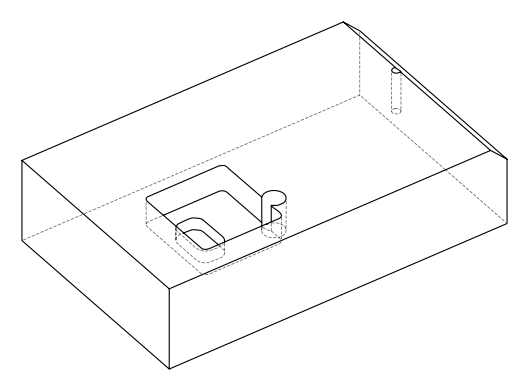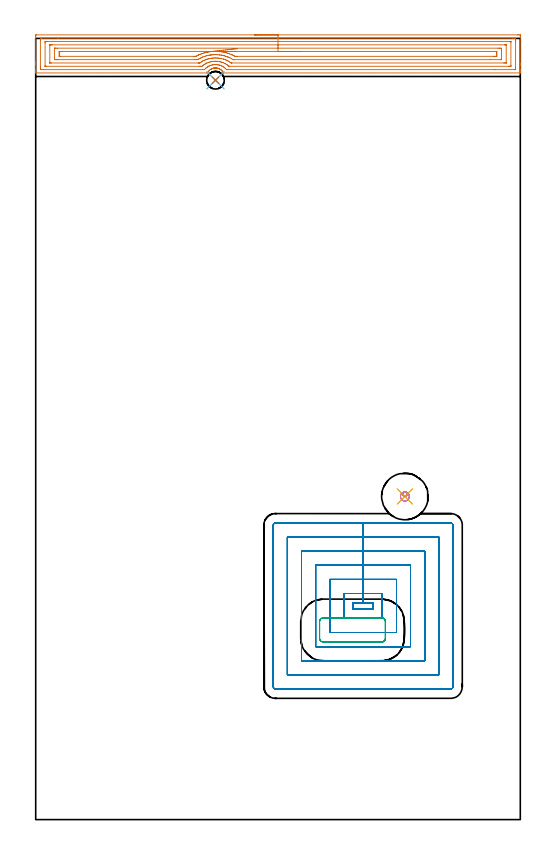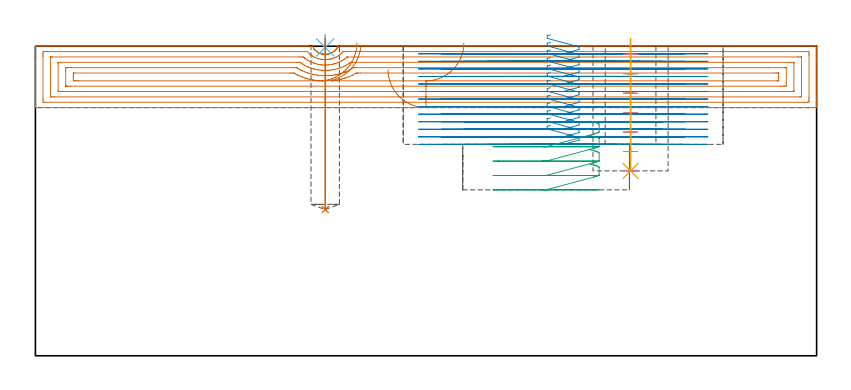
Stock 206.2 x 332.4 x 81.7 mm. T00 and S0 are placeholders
(PLAN: 7 operations, 5 tool changes, 41.9 min)
(1 AREA_MILL | FG_CHAMFER_SURFACE | UGT0205_001 | 10.35 min | 27060 mm3)
(2 MILL_RECTANGULAR_POCKET | POCKET_RECTANGULAR_STRAIGHT | NXT0201_009 | Follow Part, ap 2, ae 75% | 29.63 min | 171330 mm3)
(3 MILL_RECTANGULAR_POCKET_1 | POCKET_RECTANGULAR_STRAIGHT_1 | UGT0201_008 | Follow Part, ap 4, ae 75% | 1.03 min | 12886 mm3)
(4 MILL_BLIND_HOLE_FROM_SOLID_MATERIAL | STEP1POCKET | UGT0201_008 | Spiral | 0.51 min | 9523 mm3)
(5 BORE_BLIND_HOLE | STEP1POCKET | UGT0332_076 | 0.14 min | 0 mm3)
(6 SPOT_DRILL | STEP1POCKET_1 | NXT0321_9005460120000 | 0.03 min | 17 mm3)
(7 DRILL_BLIND_HOLE_INTO_CENTER | STEP1POCKET_1 | NXT0301_046 | 0.18 min | 1844 mm3)
(TOOL UGT0205_001 | Chamfer Mill 20 x 3 x 45 deg. | D20 FL50 Z2)
(TOOL NXT0201_009 | ENDMILL 8mm [2P460-0800-NA 1630] | D8 FL26 Z6)
(TOOL UGT0201_008 | End Mill 16 mm | D16 FL32 Z4)
(TOOL UGT0332_076 | 19.75 mm Rough Boring Bar | D19.75)
(TOOL NXT0321_9005460120000 | NC Spot Drill, 142deg, 12mm, Carbide, Uncoated | D12 PA142 FL30 Z2)
(TOOL NXT0301_046 | Carbide Drill 7.5mm [860.1-0750-038A1-MM 2214] | D7.5 PA140 FL53 Z2)
(OP 1 AREA_MILL)
G17 G21 G94 G90
T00 M6
G54
G17 G0 G90 X93.1 Y333.9 S1061 M3
G43 Z91.7 H0
Z75.5
G94 G1 X93.138 Z74.628 F250.
X93.252 Z73.764
X93.441 Z72.912
X93.703 Z72.08
X94.037 Z71.274
X94.44 Z70.5
X94.908 Z69.764
X95.44 Z69.072
X96.029 Z68.429
X96.672 Z67.84
X97.364 Z67.309
X98.1 Z66.84
X98.874 Z66.437
X99.68 Z66.103
X100.512 Z65.841
X101.364 Z65.652
X102.228 Z65.538
X103.1 Z65.5
X205.059
X205.609 Y333.899 Z65.501
X206.154 Y333.894 Z65.504
X206.192 Y333.891 Z65.506
X206.197 Y333.351 Z66.046
X206.2 Y332.763 Z66.634
Y321.802 Z77.592
Y321.202 Z78.195
Y320.914 Z78.483
Y319.137 Z80.258
Y318.56 Z80.839
Y318.056 Z81.343
Y317.734 Z81.657
X206.191 Y317.703 Z81.688
X206.055 Y317.7 Z81.7
X79.924
X79.9 Y317.706 Z81.692
X79.882 Y317.723 Z81.674
X79.831 Y317.815 Z81.585
X79.751 Y317.962 Z81.437
X79.672 Y318.095 Z81.303
X79.586 Y318.221 Z81.177
X79.478 Y318.367 Z81.031
X79.407 Y318.463 Z80.934
X79.333 Y318.552 Z80.844
X79.199 Y318.693 Z80.701
X79.146 Y318.749 Z80.647
X79.058 Y318.832 Z80.567
X78.947 Y318.935 Z80.464
X78.901 Y318.972 Z80.428
X78.735 Y319.104 Z80.295
X78.513 Y319.26 Z80.138
X78.359 Y319.352 Z80.047
X78.201 Y319.438 Z79.961
X78.005 Y319.523 Z79.875
X77.913 Y319.563 Z79.835
X77.695 Y319.639 Z79.755
X77.619 Y319.667 Z79.729
X77.25 Y319.757 Z79.638
X77.175 Y319.776 Z79.621
X76.953 Y319.804 Z79.592
X76.804 Y319.821 Z79.571
X76.731 Y319.831 Z79.563
X76.725 Y319.832 Z79.562
X76.656 Y319.83 Z79.559
X76.572 Y319.828 Z79.554
X76.507
X76.43 Y319.83 Z79.558
X76.428
X76.358
X76.277 Y319.832 Z79.562
X75.913 Y319.787 Z79.608
X75.843 Y319.78 Z79.619
X75.831 Y319.779 Z79.62
X75.467 Y319.689 Z79.708
X75.377 Y319.667 Z79.73
X75.155 Y319.594 Z79.803
X75.021 Y319.539 Z79.857
X74.937 Y319.505 Z79.893
X74.825 Y319.451 Z79.949
X74.8 Y319.438 Z79.962
X74.576 Y319.301 Z80.098
X74.41 Y319.2 Z80.2
X74.043 Y318.928 Z80.472
X73.85 Y318.747 Z80.653
X73.673 Y318.554 Z80.845
X73.391 Y318.177 Z81.223
X73.148 Y317.776 Z81.621
X73.102 Y317.705 Z81.691
X72.793 Y317.7 Z81.7
X0.145
X0.01 Y317.703 Z81.688
X0.007 Y317.732 Z81.659
X0. Y318.057 Z81.342
Y318.56 Z80.839
Y319.137 Z80.258
Y321.202 Z78.195
Y321.802 Z77.592
Y322.391 Z77.005
Y333.351 Z66.046
X0.002 Y333.654 Z65.743
X0.01 Y333.892 Z65.505
X0.249 Y333.899 Z65.499
X103.1 Y333.9 Z65.5
Y332.486 Z66.914
X202.912
X203.805 Y332.485 Z66.915
X203.827 Y332.484 Z66.916
X204.19 Y332.463 Z66.937
X204.197 Y332.094 Z67.306
X204.199 Y331.575 Z67.825
X204.2 Y331.203 Z68.197
X204.199 Y320.025 Z79.375
X204.198 Y319.656 Z79.744
X204.19 Y319.137 Z80.263
X203.848 Y319.116 Z80.284
X203.827 Y319.115 Z80.285
X195.437 Y319.114 Z80.286
X81.729 Y319.115 Z80.285
X81.707
X81.178 Y319.137 Z80.263
X80.815 Y319.518 Z79.882
X80.553 Y319.767 Z79.633
X80.24 Y320.025 Z79.375
X79.924 Y320.254 Z79.146
X79.369 Y320.579 Z78.821
X79.033 Y320.73 Z78.67
X78.548 Y320.914 Z78.486
X78.141 Y321.03 Z78.37
X77.983 Y321.071 Z78.329
X77.568 Y321.157 Z78.243
X77.25 Y321.198 Z78.202
X76.928 Y321.235 Z78.165
X76.358 Y321.243 Z78.157
X76.039 Y321.232 Z78.168
X75.467 Y321.163 Z78.237
X75.254 Y321.126 Z78.274
X74.576 Y320.961 Z78.439
X74.539 Y320.95 Z78.45
X74.43 Y320.914 Z78.486
X73.809 Y320.665 Z78.735
X73.684 Y320.604 Z78.796
X73.317 Y320.392 Z79.008
X73.12 Y320.271 Z79.129
X72.793 Y320.049 Z79.351
X72.779 Y320.039 Z79.361
X72.761 Y320.025 Z79.375
X72.436 Y319.758 Z79.642
X72.299 Y319.63 Z79.77
X71.835 Y319.137 Z80.263
X71.032 Y319.115 Z80.285
X71.01
X3.288 Y319.114 Z80.286
X2.395 Y319.115 Z80.285
X2.373 Y319.116 Z80.284
X2.01 Y319.137 Z80.263
X2.003 Y319.506 Z79.894
X2.001 Y320.025 Z79.375
X2. Y320.397 Z79.003
X2.001 Y331.575 Z67.825
X2.002 Y331.944 Z67.456
X2.01 Y332.463 Z66.937
X2.352 Y332.484 Z66.916
X2.373 Y332.485 Z66.915
X9.483 Y332.486 Z66.914
X103.1
Y331.071 Z68.329
X201.658
X202.044 Y331.069 Z68.331
X202.171 Y331.066 Z68.334
X202.186 Y331.065 Z68.335
X202.19 Y331.028 Z68.372
X202.196 Y330.945 Z68.455
X202.199 Y330.842 Z68.558
Y320.914 Z78.486
X202.198 Y320.761 Z78.639
X202.19 Y320.603 Z78.797
X202.18 Y320.535 Z78.865
X202.14 Y320.533 Z78.867
X202.044 Y320.531 Z78.869
X201.539 Y320.529 Z78.871
X201.153
X82.469
X82.366 Y320.53 Z78.87
X82.298 Y320.533 Z78.867
X82.262 Y320.536 Z78.864
X82.239 Y320.554 Z78.846
X81.804 Y320.914 Z78.486
X81.707 Y320.991 Z78.409
X81.41 Y321.209 Z78.191
X80.815 Y321.566 Z77.834
X80.377 Y321.802 Z77.598
X79.924 Y321.996 Z77.404
X79.607 Y322.118 Z77.282
X79.033 Y322.3 Z77.1
X78.735 Y322.381 Z77.019
X78.366 Y322.467 Z76.933
X78.141 Y322.512 Z76.888
X77.314 Y322.626 Z76.774
X77.25 Y322.631 Z76.769
X76.82 Y322.651 Z76.749
X76.387 Y322.662 Z76.738
X76.358
X75.934 Y322.644 Z76.756
X75.547 Y322.611 Z76.789
X75.467 Y322.602 Z76.798
X75.09 Y322.551 Z76.849
X74.769 Y322.498 Z76.902
X74.576 Y322.457 Z76.943
X74.051 Y322.326 Z77.074
X73.684 Y322.224 Z77.176
X73.373 Y322.112 Z77.288
X72.793 Y321.887 Z77.513
X72.734 Y321.861 Z77.539
X72.613 Y321.802 Z77.598
X72.157 Y321.548 Z77.852
X71.901 Y321.396 Z78.004
X71.61 Y321.204 Z78.196
X71.208 Y320.914 Z78.486
X71.096 Y320.829 Z78.571
X71.01 Y320.761 Z78.639
X70.747 Y320.547 Z78.853
X70.499 Y320.535 Z78.865
X70.119 Y320.532 Z78.868
X69.613 Y320.529 Z78.871
X4.542
X4.156 Y320.531 Z78.869
X4.029 Y320.534 Z78.866
X4.014 Y320.535 Z78.865
X4.01 Y320.572 Z78.828
X4.004 Y320.655 Z78.745
X4.001 Y320.758 Z78.642
Y330.686 Z68.714
X4.002 Y330.839 Z68.561
X4.01 Y330.997 Z68.403
X4.02 Y331.065 Z68.335
X4.06 Y331.067 Z68.333
X4.156 Y331.069 Z68.331
X4.661 Y331.071 Z68.329
X5.047 Y331.072 Z68.328
X103.1 Y331.071 Z68.329
Y329.657 Z69.743
X199.511
X200.143 Y329.653 Z69.747
X200.178 Y329.651 Z69.749
X200.19 Y329.649 Z69.751
X200.192 Y329.63 Z69.77
X200.197 Y329.536 Z69.864
X200.199 Y329.348 Z70.052
Y322.277 Z77.123
X200.196 Y322.07 Z77.33
X200.191 Y321.968 Z77.432
X200.188 Y321.949 Z77.451
X200.169 Y321.947 Z77.453
X200.118 Y321.945 Z77.455
X199.37 Y321.943 Z77.457
X199.229
X83.489
X83.347 Y321.944 Z77.456
X83.255 Y321.947 Z77.453
X83.212 Y321.949 Z77.451
X83.125 Y322.004 Z77.396
X82.84 Y322.191 Z77.209
X82.598 Y322.346 Z77.054
X82.03 Y322.691 Z76.709
X81.707 Y322.864 Z76.536
X81.36 Y323.036 Z76.364
X80.815 Y323.263 Z76.137
X80.452 Y323.399 Z76.001
X79.93 Y323.573 Z75.827
X79.91 Y323.579 Z75.821
X79.033 Y323.798 Z75.602
X78.751 Y323.86 Z75.54
X78.141 Y323.951 Z75.449
X77.685 Y324.012 Z75.388
X77.25 Y324.048 Z75.352
X76.761 Y324.066 Z75.334
X76.358 Y324.071 Z75.329
X75.878 Y324.058 Z75.342
X75.467 Y324.026 Z75.374
X75.062 Y323.983 Z75.417
X74.576 Y323.919 Z75.481
X74.284 Y323.87 Z75.53
X73.684 Y323.736 Z75.664
X73.557 Y323.705 Z75.695
X73.071 Y323.579 Z75.821
X72.858 Y323.515 Z75.885
X72.793 Y323.493 Z75.907
X72.209 Y323.272 Z76.128
X71.901 Y323.151 Z76.249
X71.579 Y323.012 Z76.388
X71.01 Y322.717 Z76.683
X70.993 Y322.708 Z76.692
X70.963 Y322.691 Z76.709
X70.443 Y322.368 Z77.032
X70.119 Y322.15 Z77.25
X69.912 Y322.008 Z77.392
X69.857 Y321.972 Z77.428
X69.828 Y321.955 Z77.445
X69.789 Y321.95 Z77.45
X69.602 Y321.947 Z77.453
X69.227 Y321.943 Z77.457
X69.086
X6.689
X6.057 Y321.947 Z77.453
X6.022 Y321.949 Z77.451
X6.01 Y321.951 Z77.449
X6.008 Y321.97 Z77.43
X6.003 Y322.064 Z77.336
X6.001 Y322.252 Z77.148
Y329.323 Z70.077
X6.004 Y329.53 Z69.87
X6.009 Y329.633 Z69.767
X6.012 Y329.651 Z69.749
X6.031 Y329.653 Z69.747
X6.082 Y329.655 Z69.745
X6.83 Y329.657 Z69.743
X6.971
X103.1
Y328.243 Z71.157
X196.696
X197.365 Y328.242 Z71.158
X197.587 Y328.24 Z71.16
X197.809 Y328.236 Z71.164
X198.19 Y328.218 Z71.182
X198.193 Y328.021 Z71.379
X198.199 Y327.411 Z71.989
Y323.579 Z75.821
X198.197 Y323.426 Z75.974
X198.194 Y323.389 Z76.011
X198.191 Y323.373 Z76.027
X198.177 Y323.364 Z76.036
X198.033 Y323.361 Z76.039
X197.809 Y323.358 Z76.042
X193.429 Y323.357 Z76.043
X84.603
X84.381 Y323.359 Z76.041
X84.158 Y323.362 Z76.038
X84.015 Y323.365 Z76.035
X83.253 Y323.815 Z75.585
X82.598 Y324.147 Z75.253
X81.874 Y324.467 Z74.933
X81.707 Y324.535 Z74.865
X81.598 Y324.576 Z74.824
X80.815 Y324.835 Z74.565
X80.302 Y324.979 Z74.421
X79.924 Y325.075 Z74.325
X79.57 Y325.161 Z74.239
X79.138 Y325.251 Z74.149
X79.033 Y325.268 Z74.132
X78.453 Y325.356 Z74.044
X78.141 Y325.396 Z74.004
X78.095 Y325.402 Z73.998
X77.25 Y325.464 Z73.936
X77.135 Y325.471 Z73.929
X76.358 Y325.485 Z73.915
X76.23 Y325.483 Z73.917
X75.467 Y325.451 Z73.949
X75.378 Y325.444 Z73.956
X74.576 Y325.364 Z74.036
X74.568
X74.509 Y325.356 Z74.044
X73.799 Y325.242 Z74.158
X73.684 Y325.219 Z74.181
X73.07 Y325.08 Z74.32
X72.793 Y325.01 Z74.39
X72.363 Y324.896 Z74.504
X71.901 Y324.756 Z74.644
X71.689 Y324.679 Z74.721
X71.117 Y324.467 Z74.933
X71.01 Y324.423 Z74.977
X70.421 Y324.166 Z75.234
X70.119 Y324.007 Z75.393
X69.84 Y323.856 Z75.544
X69.356 Y323.579 Z75.821
X69.275 Y323.532 Z75.868
X69.227 Y323.503 Z75.897
X69.045 Y323.399 Z76.001
X68.973 Y323.364 Z76.036
X68.893 Y323.362 Z76.038
X68.558 Y323.358 Z76.042
X68.336 Y323.357 Z76.043
X67.667
X9.504
X8.835 Y323.358 Z76.042
X8.613 Y323.36 Z76.04
X8.391 Y323.364 Z76.036
X8.01 Y323.382 Z76.018
X8.007 Y323.579 Z75.821
X8.001 Y324.189 Z75.211
Y328.021 Z71.379
X8.003 Y328.174 Z71.226
X8.006 Y328.211 Z71.189
X8.009 Y328.227 Z71.173
X8.023 Y328.236 Z71.164
X8.167 Y328.239 Z71.161
X8.391 Y328.242 Z71.158
X8.613 Y328.243 Z71.157
X9.282
X103.1
Y326.829 Z72.571
X195.804 Y326.828 Z72.572
X196.111 Y326.827 Z72.573
X196.166 Y326.824 Z72.576
X196.187 Y326.822 Z72.578
X196.19 Y326.811 Z72.589
X196.197 Y326.741 Z72.659
X196.199 Y326.244 Z73.156
X196.2 Y325.85 Z73.55
Y325.356 Z74.044
X196.198 Y324.963 Z74.437
X196.193 Y324.83 Z74.57
X196.19 Y324.786 Z74.614
X196.168 Y324.778 Z74.622
X196.097 Y324.776 Z74.624
X195.804 Y324.773 Z74.627
X195.499 Y324.771 Z74.629
X194.913
X85.859
X85.272 Y324.772 Z74.628
X84.964 Y324.775 Z74.625
X84.822 Y324.778 Z74.622
X84.745 Y324.788 Z74.612
X84.64 Y324.843 Z74.557
X84.381 Y324.978 Z74.422
X83.643 Y325.356 Z74.044
X83.489 Y325.427 Z73.973
X83.362 Y325.483 Z73.917
X82.598 Y325.796 Z73.604
X81.917 Y326.035 Z73.365
X81.707 Y326.101 Z73.299
X81.228 Y326.244 Z73.156
X80.815 Y326.355 Z73.045
X80.666 Y326.393 Z73.007
X80.374 Y326.46 Z72.94
X79.924 Y326.56 Z72.84
X79.533 Y326.634 Z72.766
X79.16 Y326.694 Z72.706
X79.033 Y326.713 Z72.687
X78.492 Y326.783 Z72.617
X78.146 Y326.824 Z72.576
X78.141 Y326.826 Z72.574
Y326.827 Z72.573
X78.446 Y326.829 Z72.571
X78.498
X103.1
X103.972 Z72.609
X104.836 Z72.723
X105.688 Z72.912
X106.52 Z73.174
X107.326 Z73.508
X108.1 Z73.911
X108.836 Z74.38
X109.528 Z74.911
X110.171 Z75.5
X110.76 Z76.143
X111.292 Z76.835
X111.76 Z77.571
X112.163 Z78.345
X112.497 Z79.151
X112.759 Z79.983
X112.948 Z80.835
X113.062 Z81.7
X113.1 Z82.571
G0 X85.854 Y328.052 Z81.41
G1 X85.721 Y328.037 Z80.548
X85.513 Y328.014 Z79.7
X85.234 Y327.982 Z78.875
X84.883 Y327.943 Z78.077
X84.465 Y327.897 Z77.312
X83.983 Y327.843 Z76.588
X83.439 Y327.782 Z75.908
X82.839 Y327.715 Z75.279
X82.186 Y327.643 Z74.704
X81.487 Y327.565 Z74.189
X80.745 Y327.482 Z73.738
X79.967 Y327.395 Z73.353
X79.158 Y327.305 Z73.038
X78.326 Y327.212 Z72.794
X77.475 Y327.117 Z72.625
X76.613 Y327.021 Z72.531
X75.746 Y326.925 Z72.514
X74.881 Y326.828 Z72.572
X74.599 Y326.797 Z72.603
X74.576 Y326.794 Z72.606
X74.087 Y326.732 Z72.668
X73.79 Y326.691 Z72.709
X73.684 Y326.675 Z72.725
X73.313 Y326.614 Z72.786
X73.022 Y326.555 Z72.845
X72.793 Y326.507 Z72.893
X72.579 Y326.458 Z72.942
X72.342 Y326.401 Z72.999
X71.901 Y326.291 Z73.109
X71.865 Y326.281 Z73.119
X71.729 Y326.244 Z73.156
X71.179 Y326.076 Z73.324
X71.01 Y326.022 Z73.379
X70.523 Y325.841 Z73.559
X70.119 Y325.687 Z73.713
X69.883 Y325.591 Z73.809
X69.327 Y325.356 Z74.044
X69.259 Y325.324 Z74.076
X69.227 Y325.308 Z74.092
X68.681 Y325.011 Z74.389
X68.336 Y324.824 Z74.576
X68.255 Y324.782 Z74.618
X68.183 Y324.778 Z74.622
X68.028 Y324.774 Z74.626
X67.445 Y324.772 Z74.628
X67.14 Y324.771 Z74.629
X10.396 Y324.772 Z74.628
X10.089 Y324.773 Z74.627
X10.034 Y324.776 Z74.624
X10.013 Y324.778 Z74.622
X10.01 Y324.788 Z74.612
X10.003 Y324.859 Z74.541
X10.001 Y325.356 Z74.044
X10. Y325.75 Z73.65
Y326.244 Z73.156
X10.002 Y326.637 Z72.763
X10.007 Y326.77 Z72.63
X10.01 Y326.814 Z72.586
X10.032 Y326.822 Z72.578
X10.103 Y326.824 Z72.576
X10.396 Y326.827 Z72.573
X10.701 Y326.829 Z72.571
X11.287
X74.881 Y326.828 Z72.572
X75.752 Z72.61
X76.617 Y326.827 Z72.725
X77.469 Y326.826 Z72.914
X78.3 Z73.177
X79.106 Y326.825 Z73.512
X79.88 Y326.824 Z73.916
X80.615 Z74.385
X81.307 Y326.823 Z74.917
X81.949 Y326.822 Z75.506
X82.538 Z76.15
X83.069 Z76.843
X83.537 Y326.821 Z77.579
X83.939 Z78.353
X84.272 Y326.82 Z79.159
X84.534 Z79.992
X84.722 Z80.843
X84.835 Z81.708
X84.872 Z82.58
G0 Z91.7
M5
M2
(OP 2 MILL_RECTANGULAR_POCKET)
G17 G21 G94 G90
T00 M6
G54
G17 G0 G90 X135.932 Y92.2 S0 M3
G43 Z91.7 H1
Z84.7
G94 G1 X135.1 Z84.477 F250.
Y89.6 Z83.78
X143.5 Z81.53
Y92.2 Z80.833
X139.3 Z79.708
X135.1 F500.
Y89.6
X143.5
Y92.2
X139.3
Y96.2
X131.1
Y85.6
X147.5
Y96.2
X139.3
Y102.2
X125.1
Y79.6
X153.5
Y102.2
X139.3
Y108.2
X119.1
Y73.6
X159.5
Y108.2
X139.3
Y114.2
X113.1
Y67.6
X165.5
Y114.2
X139.3
Y120.2
X107.1
Y61.6
X171.5
Y120.2
X139.3
Y126.2
X102.
G3 X101.1 Y125.3 R0.9
G1 Y56.5
G3 X102. Y55.6 R0.9
G1 X176.6
G3 X177.5 Y56.5 R0.9
G1 Y125.3
G3 X176.6 Y126.2 R0.9
G1 X139.3
X138.3
G0 X135.932 Y92.2 Z82.708
G1 X135.1 Z82.485 F250.
Y89.6 Z81.788
X143.5 Z79.537
Y92.2 Z78.841
X139.3 Z77.715
X135.1 F500.
Y89.6
X143.5
Y92.2
X139.3
Y96.2
X131.1
Y85.6
X147.5
Y96.2
X139.3
Y102.2
X125.1
Y79.6
X153.5
Y102.2
X139.3
Y108.2
X119.1
Y73.6
X159.5
Y108.2
X139.3
Y114.2
X113.1
Y67.6
X165.5
Y114.2
X139.3
Y120.2
X107.1
Y61.6
X171.5
Y120.2
X139.3
Y126.2
X102.
G3 X101.1 Y125.3 R0.9
G1 Y56.5
G3 X102. Y55.6 R0.9
G1 X176.6
G3 X177.5 Y56.5 R0.9
G1 Y125.3
G3 X176.6 Y126.2 R0.9
G1 X139.3
X138.3
G0 X135.932 Y92.2 Z80.715
G1 X135.1 Z80.492 F250.
Y89.6 Z79.796
X143.5 Z77.545
Y92.2 Z76.848
X139.3 Z75.723
X135.1 F500.
Y89.6
X143.5
Y92.2
X139.3
Y96.2
X131.1
Y85.6
X147.5
Y96.2
X139.3
Y102.2
X125.1
Y79.6
X153.5
Y102.2
X139.3
Y108.2
X119.1
Y73.6
X159.5
Y108.2
X139.3
Y114.2
X113.1
Y67.6
X165.5
Y114.2
X139.3
Y120.2
X107.1
Y61.6
X171.5
Y120.2
X139.3
Y126.2
X102.
G3 X101.1 Y125.3 R0.9
G1 Y56.5
G3 X102. Y55.6 R0.9
G1 X176.6
G3 X177.5 Y56.5 R0.9
G1 Y125.3
G3 X176.6 Y126.2 R0.9
G1 X139.3
X138.3
G0 X135.932 Y92.2 Z78.723
G1 X135.1 Z78.5 F250.
Y89.6 Z77.804
X143.5 Z75.553
Y92.2 Z74.856
X139.3 Z73.731
X135.1 F500.
Y89.6
X143.5
Y92.2
X139.3
Y96.2
X131.1
Y85.6
X147.5
Y96.2
X139.3
Y102.2
X125.1
Y79.6
X153.5
Y102.2
X139.3
Y108.2
X119.1
Y73.6
X159.5
Y108.2
X139.3
Y114.2
X113.1
Y67.6
X165.5
Y114.2
X139.3
Y120.2
X107.1
Y61.6
X171.5
Y120.2
X139.3
Y126.2
X102.
G3 X101.1 Y125.3 R0.9
G1 Y56.5
G3 X102. Y55.6 R0.9
G1 X176.6
G3 X177.5 Y56.5 R0.9
G1 Y125.3
G3 X176.6 Y126.2 R0.9
G1 X139.3
X138.3
G0 X135.932 Y92.2 Z76.731
G1 X135.1 Z76.508 F250.
Y89.6 Z75.811
X143.5 Z73.56
Y92.2 Z72.864
X139.3 Z71.738
X135.1 F500.
Y89.6
X143.5
Y92.2
X139.3
Y96.2
X131.1
Y85.6
X147.5
Y96.2
X139.3
Y102.2
X125.1
Y79.6
X153.5
Y102.2
X139.3
Y108.2
X119.1
Y73.6
X159.5
Y108.2
X139.3
Y114.2
X113.1
Y67.6
X165.5
Y114.2
X139.3
Y120.2
X107.1
Y61.6
X171.5
Y120.2
X139.3
Y126.2
X102.
G3 X101.1 Y125.3 R0.9
G1 Y56.5
G3 X102. Y55.6 R0.9
G1 X176.6
G3 X177.5 Y56.5 R0.9
G1 Y125.3
G3 X176.6 Y126.2 R0.9
G1 X139.3
X138.3
G0 X135.932 Y92.2 Z74.738
G1 X135.1 Z74.516 F250.
Y89.6 Z73.819
X143.5 Z71.568
Y92.2 Z70.871
X139.3 Z69.746
X135.1 F500.
Y89.6
X143.5
Y92.2
X139.3
Y96.2
X131.1
Y85.6
X147.5
Y96.2
X139.3
Y102.2
X125.1
Y79.6
X153.5
Y102.2
X139.3
Y108.2
X119.1
Y73.6
X159.5
Y108.2
X139.3
Y114.2
X113.1
Y67.6
X165.5
Y114.2
X139.3
Y120.2
X107.1
Y61.6
X171.5
Y120.2
X139.3
Y126.2
X102.
G3 X101.1 Y125.3 R0.9
G1 Y56.5
G3 X102. Y55.6 R0.9
G1 X176.6
G3 X177.5 Y56.5 R0.9
G1 Y125.3
G3 X176.6 Y126.2 R0.9
G1 X139.3
X138.3
G0 X135.932 Y92.2 Z72.746
G1 X135.1 Z72.523 F250.
Y89.6 Z71.827
X143.5 Z69.576
Y92.2 Z68.879
X139.3 Z67.754
X135.1 F500.
Y89.6
X143.5
Y92.2
X139.3
Y96.2
X131.1
Y85.6
X147.5
Y96.2
X139.3
Y102.2
X125.1
Y79.6
X153.5
Y102.2
X139.3
Y108.2
X119.1
Y73.6
X159.5
Y108.2
X139.3
Y114.2
X113.1
Y67.6
X165.5
Y114.2
X139.3
Y120.2
X107.1
Y61.6
X171.5
Y120.2
X139.3
Y126.2
X102.
G3 X101.1 Y125.3 R0.9
G1 Y56.5
G3 X102. Y55.6 R0.9
G1 X176.6
G3 X177.5 Y56.5 R0.9
G1 Y125.3
G3 X176.6 Y126.2 R0.9
G1 X139.3
X138.3
G0 X135.932 Y92.2 Z70.754
G1 X135.1 Z70.531 F250.
Y89.6 Z69.834
X143.5 Z67.584
Y92.2 Z66.887
X139.3 Z65.761
X135.1 F500.
Y89.6
X143.5
Y92.2
X139.3
Y96.2
X131.1
Y85.6
X147.5
Y96.2
X139.3
Y102.2
X125.1
Y79.6
X153.5
Y102.2
X139.3
Y108.2
X119.1
Y73.6
X159.5
Y108.2
X139.3
Y114.2
X113.1
Y67.6
X165.5
Y114.2
X139.3
Y120.2
X107.1
Y61.6
X171.5
Y120.2
X139.3
Y126.2
X102.
G3 X101.1 Y125.3 R0.9
G1 Y56.5
G3 X102. Y55.6 R0.9
G1 X176.6
G3 X177.5 Y56.5 R0.9
G1 Y125.3
G3 X176.6 Y126.2 R0.9
G1 X139.3
X138.3
G0 X135.932 Y92.2 Z68.761
G1 X135.1 Z68.539 F250.
Y89.6 Z67.842
X143.5 Z65.591
Y92.2 Z64.895
X139.3 Z63.769
X135.1 F500.
Y89.6
X143.5
Y92.2
X139.3
Y96.2
X131.1
Y85.6
X147.5
Y96.2
X139.3
Y102.2
X125.1
Y79.6
X153.5
Y102.2
X139.3
Y108.2
X119.1
Y73.6
X159.5
Y108.2
X139.3
Y114.2
X113.1
Y67.6
X165.5
Y114.2
X139.3
Y120.2
X107.1
Y61.6
X171.5
Y120.2
X139.3
Y126.2
X102.
G3 X101.1 Y125.3 R0.9
G1 Y56.5
G3 X102. Y55.6 R0.9
G1 X176.6
G3 X177.5 Y56.5 R0.9
G1 Y125.3
G3 X176.6 Y126.2 R0.9
G1 X139.3
X138.3
G0 X135.932 Y92.2 Z66.769
G1 X135.1 Z66.546 F250.
Y89.6 Z65.85
X143.5 Z63.599
Y92.2 Z62.902
X139.3 Z61.777
X135.1 F500.
Y89.6
X143.5
Y92.2
X139.3
Y96.2
X131.1
Y85.6
X147.5
Y96.2
X139.3
Y102.2
X125.1
Y79.6
X153.5
Y102.2
X139.3
Y108.2
X119.1
Y73.6
X159.5
Y108.2
X139.3
Y114.2
X113.1
Y67.6
X165.5
Y114.2
X139.3
Y120.2
X107.1
Y61.6
X171.5
Y120.2
X139.3
Y126.2
X102.
G3 X101.1 Y125.3 R0.9
G1 Y56.5
G3 X102. Y55.6 R0.9
G1 X176.6
G3 X177.5 Y56.5 R0.9
G1 Y125.3
G3 X176.6 Y126.2 R0.9
G1 X139.3
X138.3
G0 X135.932 Y92.2 Z64.777
G1 X135.1 Z64.554 F250.
Y89.6 Z63.857
X143.5 Z61.607
Y92.2 Z60.91
X139.3 Z59.785
X135.1 F500.
Y89.6
X143.5
Y92.2
X139.3
Y96.2
X131.1
Y85.6
X147.5
Y96.2
X139.3
Y102.2
X125.1
Y79.6
X153.5
Y102.2
X139.3
Y108.2
X119.1
Y73.6
X159.5
Y108.2
X139.3
Y114.2
X113.1
Y67.6
X165.5
Y114.2
X139.3
Y120.2
X107.1
Y61.6
X171.5
Y120.2
X139.3
Y126.2
X102.
G3 X101.1 Y125.3 R0.9
G1 Y56.5
G3 X102. Y55.6 R0.9
G1 X176.6
G3 X177.5 Y56.5 R0.9
G1 Y125.3
G3 X176.6 Y126.2 R0.9
G1 X139.3
X138.3
G0 X135.932 Y92.2 Z62.785
G1 X135.1 Z62.562 F250.
Y89.6 Z61.865
X143.5 Z59.614
Y92.2 Z58.918
X139.3 Z57.792
X135.1 F500.
Y89.6
X143.5
Y92.2
X139.3
Y96.2
X131.1
Y85.6
X147.5
Y96.2
X139.3
Y102.2
X125.1
Y79.6
X153.5
Y102.2
X139.3
Y108.2
X119.1
Y73.6
X159.5
Y108.2
X139.3
Y114.2
X113.1
Y67.6
X165.5
Y114.2
X139.3
Y120.2
X107.1
Y61.6
X171.5
Y120.2
X139.3
Y126.2
X102.
G3 X101.1 Y125.3 R0.9
G1 Y56.5
G3 X102. Y55.6 R0.9
G1 X176.6
G3 X177.5 Y56.5 R0.9
G1 Y125.3
G3 X176.6 Y126.2 R0.9
G1 X139.3
X138.3
G0 X135.932 Y92.2 Z60.792
G1 X135.1 Z60.569 F250.
Y89.6 Z59.873
X143.5 Z57.622
Y92.2 Z56.925
X139.3 Z55.8
X135.1 F500.
Y89.6
X143.5
Y92.2
X139.3
Y96.2
X131.1
Y85.6
X147.5
Y96.2
X139.3
Y102.2
X125.1
Y79.6
X153.5
Y102.2
X139.3
Y108.2
X119.1
Y73.6
X159.5
Y108.2
X139.3
Y114.2
X113.1
Y67.6
X165.5
Y114.2
X139.3
Y120.2
X107.1
Y61.6
X171.5
Y120.2
X139.3
Y126.2
X102.
G3 X101.1 Y125.3 R0.9
G1 Y56.5
G3 X102. Y55.6 R0.9
G1 X176.6
G3 X177.5 Y56.5 R0.9
G1 Y125.3
G3 X176.6 Y126.2 R0.9
G1 X139.3
X138.3
G0 Z91.7
M5
M2
(OP 3 MILL_RECTANGULAR_POCKET_1)
G17 G21 G94 G90
T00 M6
G54
G17 G0 G90 X146.38 Y75.6 S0 M3
G43 Z91.7 H0
Z61.96
G94 G1 X147.3 Z61.713 F250.
X147.423 Z61.681
X147.72 Y75.655 Z61.6
X148. Y75.768 Z61.519
X148.252 Y75.934 Z61.438
X148.466 Y76.148 Z61.357
X148.632 Y76.4 Z61.276
X148.745 Y76.68 Z61.195
X148.8 Y76.977 Z61.114
Y84.423 Z59.119
X148.745 Y84.72 Z59.038
X148.632 Y85. Z58.957
X148.466 Y85.252 Z58.876
X148.252 Y85.466 Z58.795
X148. Y85.632 Z58.714
X147.72 Y85.745 Z58.633
X147.423 Y85.8 Z58.552
X147.3 Z58.519
X134.8 Z55.17
X122.3 F500.
G3 X120.8 Y84.3 R1.5
G1 Y77.1
G3 X122.3 Y75.6 R1.5
G1 X147.3
G3 X148.8 Y77.1 R1.5
G1 Y84.3
G3 X147.3 Y85.8 R1.5
G1 X134.8
X133.8
G0 X146.38 Y75.6 Z58.17
G1 X147.3 Z57.923 F250.
X147.423 Z57.891
X147.72 Y75.655 Z57.81
X148. Y75.768 Z57.729
X148.252 Y75.934 Z57.648
X148.466 Y76.148 Z57.567
X148.632 Y76.4 Z57.486
X148.745 Y76.68 Z57.405
X148.8 Y76.977 Z57.324
Y84.423 Z55.329
X148.745 Y84.72 Z55.248
X148.632 Y85. Z55.167
X148.466 Y85.252 Z55.086
X148.252 Y85.466 Z55.005
X148. Y85.632 Z54.924
X147.72 Y85.745 Z54.843
X147.423 Y85.8 Z54.762
X147.3 Z54.729
X134.8 Z51.38
X122.3 F500.
G3 X120.8 Y84.3 R1.5
G1 Y77.1
G3 X122.3 Y75.6 R1.5
G1 X147.3
G3 X148.8 Y77.1 R1.5
G1 Y84.3
G3 X147.3 Y85.8 R1.5
G1 X134.8
X133.8
G0 X146.38 Y75.6 Z54.38
G1 X147.3 Z54.133 F250.
X147.423 Z54.101
X147.72 Y75.655 Z54.02
X148. Y75.768 Z53.939
X148.252 Y75.934 Z53.858
X148.466 Y76.148 Z53.777
X148.632 Y76.4 Z53.696
X148.745 Y76.68 Z53.615
X148.8 Y76.977 Z53.534
Y84.423 Z51.539
X148.745 Y84.72 Z51.458
X148.632 Y85. Z51.377
X148.466 Y85.252 Z51.296
X148.252 Y85.466 Z51.215
X148. Y85.632 Z51.134
X147.72 Y85.745 Z51.053
X147.423 Y85.8 Z50.972
X147.3 Z50.939
X134.8 Z47.59
X122.3 F500.
G3 X120.8 Y84.3 R1.5
G1 Y77.1
G3 X122.3 Y75.6 R1.5
G1 X147.3
G3 X148.8 Y77.1 R1.5
G1 Y84.3
G3 X147.3 Y85.8 R1.5
G1 X134.8
X133.8
G0 X146.38 Y75.6 Z50.59
G1 X147.3 Z50.343 F250.
X147.423 Z50.311
X147.72 Y75.655 Z50.23
X148. Y75.768 Z50.149
X148.252 Y75.934 Z50.068
X148.466 Y76.148 Z49.987
X148.632 Y76.4 Z49.906
X148.745 Y76.68 Z49.825
X148.8 Y76.977 Z49.744
Y84.423 Z47.749
X148.745 Y84.72 Z47.668
X148.632 Y85. Z47.587
X148.466 Y85.252 Z47.506
X148.252 Y85.466 Z47.425
X148. Y85.632 Z47.344
X147.72 Y85.745 Z47.263
X147.423 Y85.8 Z47.182
X147.3 Z47.149
X134.8 Z43.8
X122.3 F500.
G3 X120.8 Y84.3 R1.5
G1 Y77.1
G3 X122.3 Y75.6 R1.5
G1 X147.3
G3 X148.8 Y77.1 R1.5
G1 Y84.3
G3 X147.3 Y85.8 R1.5
G1 X134.8
X133.8
G0 Z91.7
M5
M2
(OP 4 MILL_BLIND_HOLE_FROM_SOLID_MATERIAL)
G17 G21 G94 G90
T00 M6
G54
G17 G0 G90 X157.1 Y137.5 S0 M3
G43 Z91.7 H0
Z79.571
G94 G3 X158.05 Y138.45 R0.95 F250.
X157.1 Y139.4 R0.95
X155.2 Y137.5 R1.9
X157.1 Y139.4 R-1.9
X156.15 Y138.45 R0.95
X157.1 Y137.5 R0.95
G0 Z74.443
G3 X158.05 Y138.45 R0.95
X157.1 Y139.4 R0.95
X155.2 Y137.5 R1.9
X157.1 Y139.4 R-1.9
X156.15 Y138.45 R0.95
X157.1 Y137.5 R0.95
G0 Z69.314
G3 X158.05 Y138.45 R0.95
X157.1 Y139.4 R0.95
X155.2 Y137.5 R1.9
X157.1 Y139.4 R-1.9
X156.15 Y138.45 R0.95
X157.1 Y137.5 R0.95
G0 Z64.186
G3 X158.05 Y138.45 R0.95
X157.1 Y139.4 R0.95
X155.2 Y137.5 R1.9
X157.1 Y139.4 R-1.9
X156.15 Y138.45 R0.95
X157.1 Y137.5 R0.95
G0 Z59.057
G3 X158.05 Y138.45 R0.95
X157.1 Y139.4 R0.95
X155.2 Y137.5 R1.9
X157.1 Y139.4 R-1.9
X156.15 Y138.45 R0.95
X157.1 Y137.5 R0.95
G0 Z53.929
G3 X158.05 Y138.45 R0.95
X157.1 Y139.4 R0.95
X155.2 Y137.5 R1.9
X157.1 Y139.4 R-1.9
X156.15 Y138.45 R0.95
X157.1 Y137.5 R0.95
G0 Z48.8
G3 X158.05 Y138.45 R0.95
X157.1 Y139.4 R0.95
X155.2 Y137.5 R1.9
X157.1 Y139.4 R-1.9
X156.15 Y138.45 R0.95
X157.1 Y137.5 R0.95
G0 Z91.7
M5
M2
(OP 5 BORE_BLIND_HOLE)
G17 G21 G94 G90
T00 M6
G54
G17 G0 G90 X157.1 Y137.5 S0 M3
G43 Z91.7 H0
G94 G85 G98 Z48.8 F250. R83.7
G80
M5
M2
(OP 6 SPOT_DRILL)
G17 G21 G94 G90
T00 M6
G54
G17 G0 G90 X76.5 Y314.6 S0 M3
G43 Z91.7 H0
G94 G81 G98 Z81.377 F250. R84.7
G80
M5
M2
(OP 7 DRILL_BLIND_HOLE_INTO_CENTER)
G17 G21 G94 G90
T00 M6
G54
G17 G0 G90 X76.5 Y314.6 S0 M3
G43 Z91.7 H1
G94 G81 G98 Z38.6 F250. R83.7
G80
M5
M2
